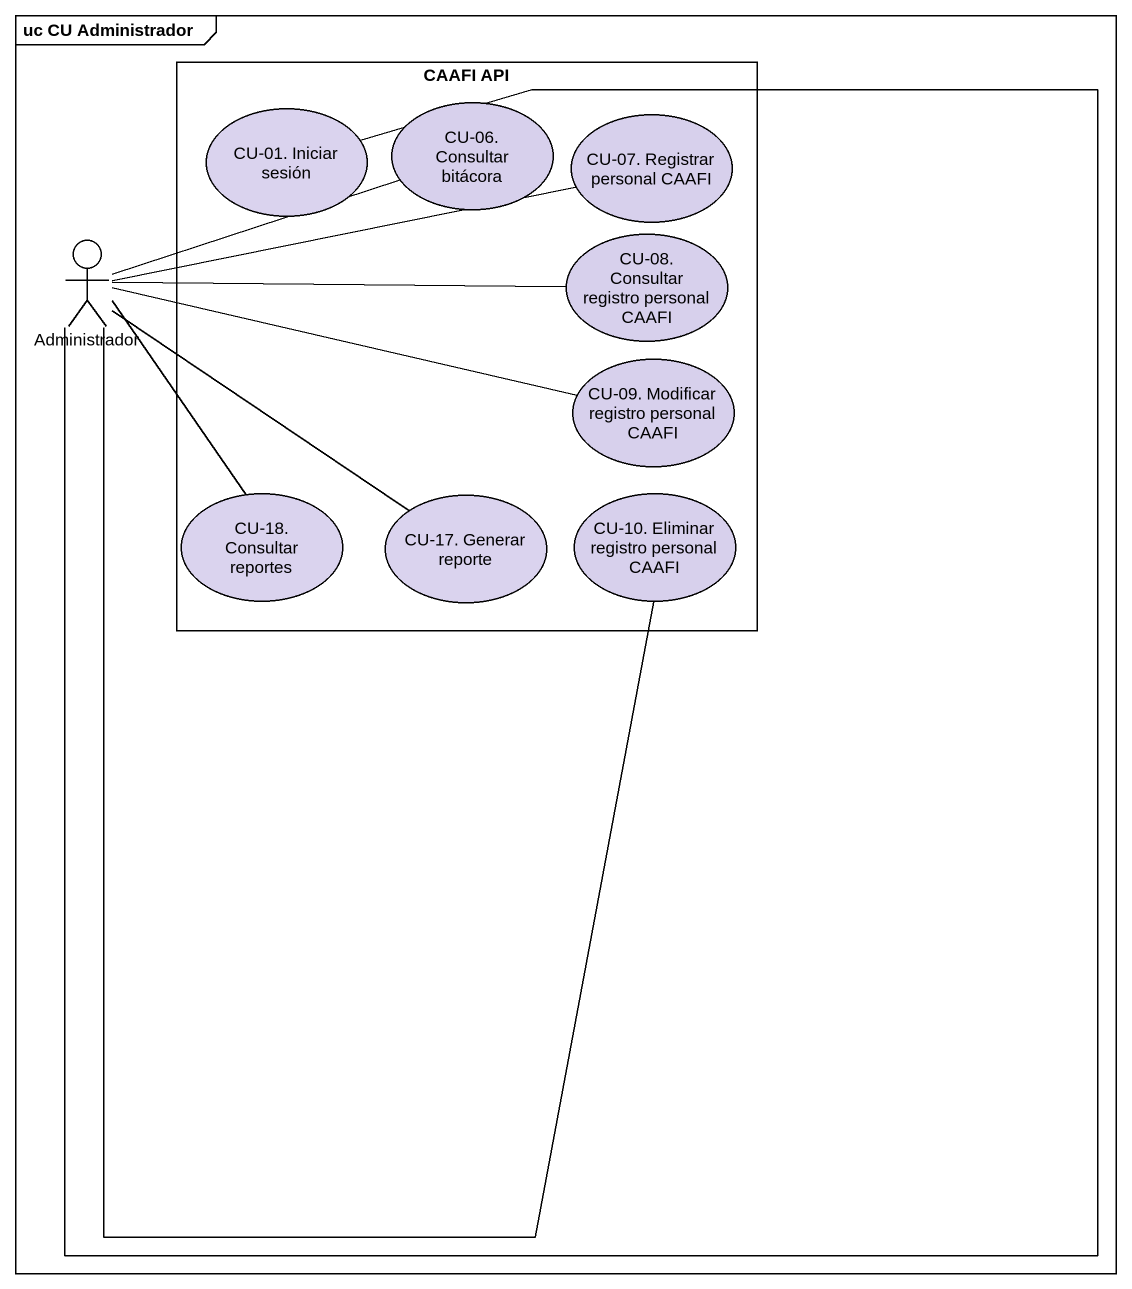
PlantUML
@startuml
mainframe uc CU Administrador
rectangle "CAAFI API" as CAAFI_API {
  usecase "CU-01. Iniciar sesión" as CU_01_Iniciar_sesión #DAD3EE
  usecase "CU-06. Consultar bitácora" as CU_06_Consultar_bitácora #D7D0EC
  usecase "CU-07. Registrar personal CAAFI" as CU_07_Registrar_personal #D7D0EC
  usecase "CU-08. Consultar registro personal CAAFI" as CU_08_Consultar_registro #D7D0EC
  usecase "CU-09. Modificar registro personal CAAFI" as CU_09_Modificar_registro #D7D0EC
  usecase "CU-18. Consultar reportes" as CU_18_Consultar_reportes #DAD3EE
  usecase "CU-17. Generar reporte" as CU_17_Generar_reporte #DAD3EE
  usecase "CU-10. Eliminar registro personal CAAFI" as CU_10_Eliminar_registro #D7D0EC
}
actor Administrador
CU_06_Consultar_bitácora -left- Administrador
CU_07_Registrar_personal -left- Administrador
Administrador -up- CU_01_Iniciar_sesión
Administrador -- CU_18_Consultar_reportes
Administrador -- CU_17_Generar_reporte
Administrador -right- CU_10_Eliminar_registro
CU_08_Consultar_registro -left- Administrador
CU_09_Modificar_registro -left- Administrador
@enduml
